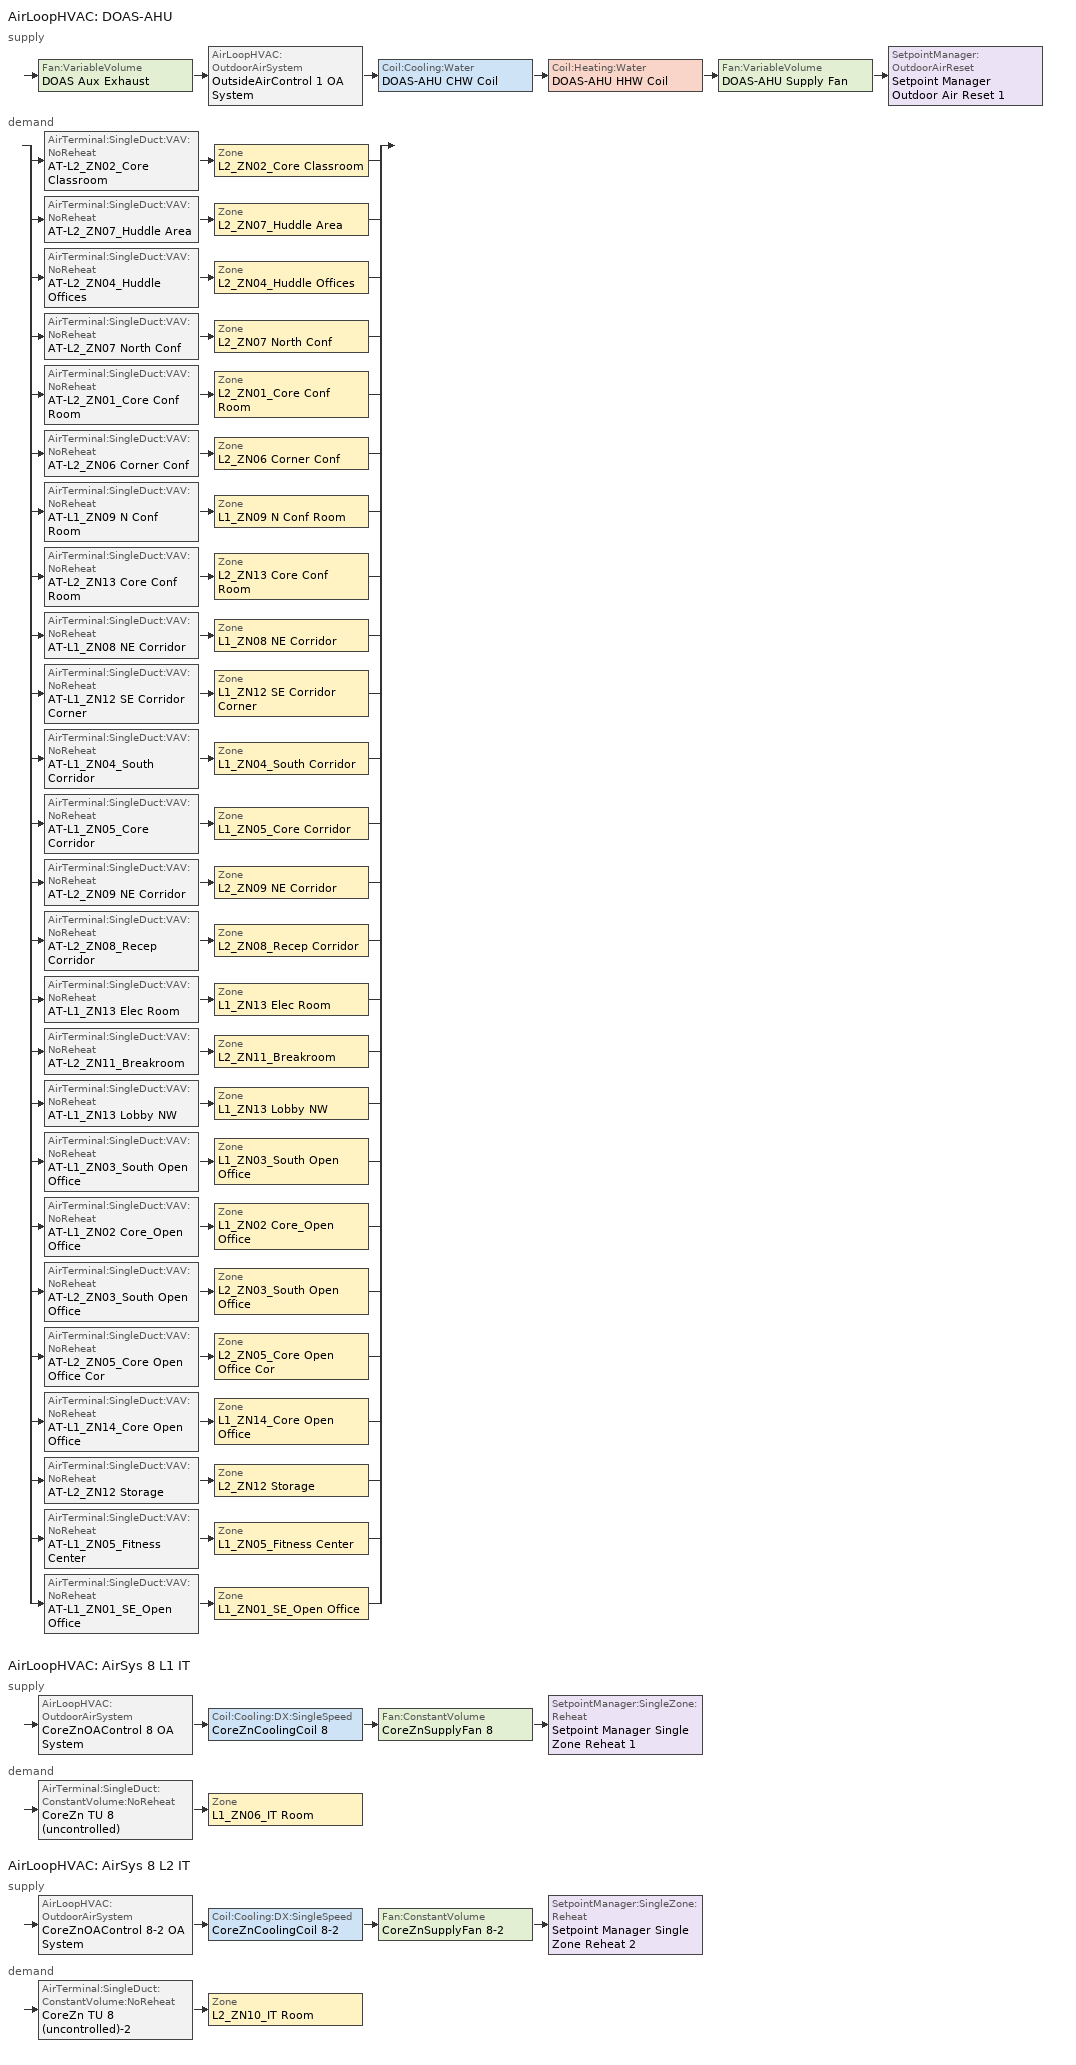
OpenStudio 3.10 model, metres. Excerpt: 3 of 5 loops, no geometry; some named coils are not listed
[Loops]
AirLoopHVAC 'DOAS-AHU'
 supply: Fan:VariableVolume 'DOAS Aux Exhaust' > AirLoopHVAC:OutdoorAirSystem 'OutsideAirControl 1 OA System' > Coil:Cooling:Water 'DOAS-AHU CHW Coil' > Coil:Heating:Water 'DOAS-AHU HHW Coil' > Fan:VariableVolume 'DOAS-AHU Supply Fan' > SetpointManager:OutdoorAirReset 'Setpoint Manager Outdoor Air Reset 1'
 demand: split
  | AirTerminal:SingleDuct:VAV:NoReheat 'AT-L2_ZN02_Core Classroom' > Zone 'L2_ZN02_Core Classroom'
  | AirTerminal:SingleDuct:VAV:NoReheat 'AT-L2_ZN07_Huddle Area' > Zone 'L2_ZN07_Huddle Area'
  | AirTerminal:SingleDuct:VAV:NoReheat 'AT-L2_ZN04_Huddle Offices' > Zone 'L2_ZN04_Huddle Offices'
  | AirTerminal:SingleDuct:VAV:NoReheat 'AT-L2_ZN07 North Conf' > Zone 'L2_ZN07 North Conf'
  | AirTerminal:SingleDuct:VAV:NoReheat 'AT-L2_ZN01_Core Conf Room' > Zone 'L2_ZN01_Core Conf Room'
  | AirTerminal:SingleDuct:VAV:NoReheat 'AT-L2_ZN06 Corner Conf' > Zone 'L2_ZN06 Corner Conf'
  | AirTerminal:SingleDuct:VAV:NoReheat 'AT-L1_ZN09 N Conf Room' > Zone 'L1_ZN09 N Conf Room'
  | AirTerminal:SingleDuct:VAV:NoReheat 'AT-L2_ZN13 Core Conf Room' > Zone 'L2_ZN13 Core Conf Room'
  | AirTerminal:SingleDuct:VAV:NoReheat 'AT-L1_ZN08 NE Corridor' > Zone 'L1_ZN08 NE Corridor'
  | AirTerminal:SingleDuct:VAV:NoReheat 'AT-L1_ZN12 SE Corridor Corner' > Zone 'L1_ZN12 SE Corridor Corner'
  | AirTerminal:SingleDuct:VAV:NoReheat 'AT-L1_ZN04_South Corridor' > Zone 'L1_ZN04_South Corridor'
  | AirTerminal:SingleDuct:VAV:NoReheat 'AT-L1_ZN05_Core Corridor' > Zone 'L1_ZN05_Core Corridor'
  | AirTerminal:SingleDuct:VAV:NoReheat 'AT-L2_ZN09 NE Corridor' > Zone 'L2_ZN09 NE Corridor'
  | AirTerminal:SingleDuct:VAV:NoReheat 'AT-L2_ZN08_Recep Corridor' > Zone 'L2_ZN08_Recep Corridor'
  | AirTerminal:SingleDuct:VAV:NoReheat 'AT-L1_ZN13 Elec Room' > Zone 'L1_ZN13 Elec Room'
  | AirTerminal:SingleDuct:VAV:NoReheat 'AT-L2_ZN11_Breakroom' > Zone 'L2_ZN11_Breakroom'
  | AirTerminal:SingleDuct:VAV:NoReheat 'AT-L1_ZN13 Lobby NW' > Zone 'L1_ZN13 Lobby NW'
  | AirTerminal:SingleDuct:VAV:NoReheat 'AT-L1_ZN03_South Open Office' > Zone 'L1_ZN03_South Open Office'
  | AirTerminal:SingleDuct:VAV:NoReheat 'AT-L1_ZN02 Core_Open Office' > Zone 'L1_ZN02 Core_Open Office'
  | AirTerminal:SingleDuct:VAV:NoReheat 'AT-L2_ZN03_South Open Office' > Zone 'L2_ZN03_South Open Office'
  | AirTerminal:SingleDuct:VAV:NoReheat 'AT-L2_ZN05_Core Open Office Cor' > Zone 'L2_ZN05_Core Open Office Cor'
  | AirTerminal:SingleDuct:VAV:NoReheat 'AT-L1_ZN14_Core Open Office' > Zone 'L1_ZN14_Core Open Office'
  | AirTerminal:SingleDuct:VAV:NoReheat 'AT-L2_ZN12 Storage' > Zone 'L2_ZN12 Storage'
  | AirTerminal:SingleDuct:VAV:NoReheat 'AT-L1_ZN05_Fitness Center' > Zone 'L1_ZN05_Fitness Center'
  | AirTerminal:SingleDuct:VAV:NoReheat 'AT-L1_ZN01_SE_Open Office' > Zone 'L1_ZN01_SE_Open Office'
AirLoopHVAC 'AirSys 8 L1 IT'
 supply: AirLoopHVAC:OutdoorAirSystem 'CoreZnOAControl 8 OA System' > Coil:Cooling:DX:SingleSpeed 'CoreZnCoolingCoil 8' > Fan:ConstantVolume 'CoreZnSupplyFan 8' > SetpointManager:SingleZone:Reheat 'Setpoint Manager Single Zone Reheat 1'
 demand: AirTerminal:SingleDuct:ConstantVolume:NoReheat 'CoreZn TU 8 (uncontrolled)' > Zone 'L1_ZN06_IT Room'
AirLoopHVAC 'AirSys 8 L2 IT'
 supply: AirLoopHVAC:OutdoorAirSystem 'CoreZnOAControl 8-2 OA System' > Coil:Cooling:DX:SingleSpeed 'CoreZnCoolingCoil 8-2' > Fan:ConstantVolume 'CoreZnSupplyFan 8-2' > SetpointManager:SingleZone:Reheat 'Setpoint Manager Single Zone Reheat 2'
 demand: AirTerminal:SingleDuct:ConstantVolume:NoReheat 'CoreZn TU 8 (uncontrolled)-2' > Zone 'L2_ZN10_IT Room'
[Sizing:Zone] Zone Cooling Design Supply Air Temperature Input Method=TemperatureDifference; Zone Cooling Design Supply Air Temperature {C}=14; Zone Cooling Design Supply Air Temperature Difference {deltaC}=11.1111; Zone Heating Design Supply Air Temperature Input Method=TemperatureDifference; Zone Heating Design Supply Air Temperature {C}=40; Zone Heating Design Supply Air Temperature Difference {deltaC}=13.8889; Zone Cooling Design Supply Air Humidity Ratio {kg-H2O/kg-air}=0.0085; Zone Heating Design Supply Air Humidity Ratio {kg-H2O/kg-air}=0.008; Zone Heating Sizing Factor=1; Zone Cooling Sizing Factor=1; Cooling Design Air Flow Method=DesignDay; Cooling Minimum Air Flow per Zone Floor Area {m3/s-m2}=0; Cooling Minimum Air Flow {m3/s}=0; Cooling Minimum Air Flow Fraction=0; Heating Design Air Flow Method=DesignDay; Heating Maximum Air Flow per Zone Floor Area {m3/s-m2}=0; Heating Maximum Air Flow {m3/s}=0; Heating Maximum Air Flow Fraction=0; Dedicated Outdoor Air System Control Strategy=NeutralSupplyAir; Zone Load Sizing Method=Sensible Load Only No Latent Load; Zone Latent Cooling Design Supply Air Humidity Ratio Input Method=HumidityRatioDifference; Zone Cooling Design Supply Air Humidity Ratio Difference {kgWater/kgDryAir}=0.005; Zone Latent Heating Design Supply Air Humidity Ratio Input Method=HumidityRatioDifference; Zone Humidification Design Supply Air Humidity Ratio Difference {kgWater/kgDryAir}=0.005; Sizing Option=Coincident
Name | Account for Dedicated Outdoor Air System | Dedicated Outdoor Air Low Setpoint Temperature for Design {C} | Dedicated Outdoor Air High Setpoint Temperature for Design {C}
L2_ZN02_Core Classroom; L2_ZN07_Huddle Area; L2_ZN04_Huddle Offices; L2_ZN07 North Conf; L2_ZN01_Core Conf Room; L2_ZN06 Corner Conf; L1_ZN09 N Conf Room; L2_ZN13 Core Conf Room; L1_ZN08 NE Corridor; L1_ZN12 SE Corridor Corner; L1_ZN04_South Corridor; L1_ZN05_Core Corridor; L2_ZN09 NE Corridor; L2_ZN08_Recep Corridor; L1_ZN13 Elec Room; L2_ZN11_Breakroom; L1_ZN13 Lobby NW; L1_ZN03_South Open Office; L1_ZN02 Core_Open Office; L2_ZN03_South Open Office; L2_ZN05_Core Open Office Cor; L1_ZN14_Core Open Office; L2_ZN12 Storage; L1_ZN05_Fitness Center; L1_ZN01_SE_Open Office | Yes | 12.7778 | 15.5556
L1_ZN06_IT Room; L2_ZN10_IT Room | No | autosize | autosize
[Zone equipment]
L2_ZN02_Core Classroom: AT-L2_ZN02_Core Classroom, FC-L2_ZN02_Core Classroom
L2_ZN07_Huddle Area: AT-L2_ZN07_Huddle Area, FC-L2_ZN07_Huddle Area
L2_ZN04_Huddle Offices: AT-L2_ZN04_Huddle Offices, FC-L2_ZN04_Huddle Offices
L2_ZN07 North Conf: AT-L2_ZN07 North Conf, FC-L2_ZN07 North Conf
L2_ZN01_Core Conf Room: AT-L2_ZN01_Core Conf Room, FC-L2_ZN01_Core Conf Room
L2_ZN06 Corner Conf: AT-L2_ZN06 Corner Conf, FC-L2_ZN06 Corner Conf
L1_ZN09 N Conf Room: AT-L1_ZN09 N Conf Room, FC-L1_ZN09 N Conf Room
L2_ZN13 Core Conf Room: AT-L2_ZN13 Core Conf Room, FC-L2_ZN13 Core Conf Room
L1_ZN08 NE Corridor: AT-L1_ZN08 NE Corridor, FC-L1_ZN08 NE Corridor
L1_ZN12 SE Corridor Corner: AT-L1_ZN12 SE Corridor Corner, FC-L1_ZN12 SE Corridor Corner
L1_ZN04_South Corridor: AT-L1_ZN04_South Corridor, FC-L1_ZN04_South Corridor
L1_ZN05_Core Corridor: AT-L1_ZN05_Core Corridor, FC-L1_ZN05_Core Corridor
L2_ZN09 NE Corridor: AT-L2_ZN09 NE Corridor, FC-L2_ZN09 NE Corridor
L2_ZN08_Recep Corridor: AT-L2_ZN08_Recep Corridor, FC-L2_ZN08_Recep Corridor
L1_ZN13 Elec Room: AT-L1_ZN13 Elec Room, FC-L1_ZN13 Elec Room
L1_ZN06_IT Room: CoreZn TU 8 (uncontrolled)
L2_ZN10_IT Room: CoreZn TU 8 (uncontrolled)-2
L2_ZN11_Breakroom: AT-L2_ZN11_Breakroom, FC-L2_ZN11_Breakroom
L1_ZN13 Lobby NW: AT-L1_ZN13 Lobby NW, FC-L1_ZN13 Lobby NW
L1_ZN03_South Open Office: L1_ZN03_South Open Office PropExhFan, AT-L1_ZN03_South Open Office, FC-L1_ZN03_South Open Office
L1_ZN02 Core_Open Office: L1_ZN02 Core_Open Office PropExhFan, AT-L1_ZN02 Core_Open Office, FC-L1_ZN02 Core_Open Office
L2_ZN03_South Open Office: L2_ZN03_South Open Office PropExhFan, AT-L2_ZN03_South Open Office, FC-L2_ZN03_South Open Office
L2_ZN05_Core Open Office Cor: L2_ZN05_Core Open Office Cor PropExhFan, AT-L2_ZN05_Core Open Office Cor, FC-L2_ZN05_Core Open Office Cor
L1_ZN14_Core Open Office: L1_ZN14_Core Open Office PropExhFan, AT-L1_ZN14_Core Open Office, FC-L1_ZN14_Core Open Office
L2_ZN12 Storage: AT-L2_ZN12 Storage, FC-L2_ZN12 Storage
L1_ZN05_Fitness Center: AT-L1_ZN05_Fitness Center, FC-L1_ZN05_Fitness Center
L1_ZN01_SE_Open Office: L1_ZN01_SE_Open Office PropExhFan, AT-L1_ZN01_SE_Open Office, FC-L1_ZN01_SE_Open Office
[AirLoopHVAC]
Name | Availability Schedule | Design Supply Air Flow Rate {m3/s} | Design Return Air Flow Fraction of Supply Air Flow
DOAS-AHU | AllOnHVACAvail | 8.76345 | 0
AirSys 8 L1 IT; AirSys 8 L2 IT | DataHVACAvail | 0.0743558 | 1
[Sizing:System] Preheat Design Temperature {C}=5.68434e-14; Preheat Design Humidity Ratio {kg-H2O/kg-Air}=0; Precool Design Temperature {C}=5.68434e-14; Precool Design Humidity Ratio {kg-H2O/kg-Air}=0; 100% Outdoor Air in Cooling=No; 100% Outdoor Air in Heating=No; Central Cooling Design Supply Air Humidity Ratio {kg-H2O/kg-Air}=0.0085; Central Heating Design Supply Air Humidity Ratio {kg-H2O/kg-Air}=0.008; Zone Maximum Outdoor Air Fraction=1; Cooling Supply Air Flow Rate Per Floor Area {m3/s-m2}=0.00996765; Cooling Fraction of Autosized Cooling Supply Air Flow Rate=1; Cooling Supply Air Flow Rate Per Unit Cooling Capacity {m3/s-W}=3.94755e-05; Heating Supply Air Flow Rate Per Floor Area {m3/s-m2}=0.00996765; Heating Fraction of Autosized Heating Supply Air Flow Rate=1; Heating Fraction of Autosized Cooling Supply Air Flow Rate=1; Heating Supply Air Flow Rate Per Unit Heating Capacity {m3/s-W}=3.15882e-05; Cooling Design Capacity Method=CoolingDesignCapacity; Cooling Design Capacity {W}=autosize; Cooling Design Capacity Per Floor Area {W/m2}=234.7; Fraction of Autosized Cooling Design Capacity=1; Heating Design Capacity Method=HeatingDesignCapacity; Heating Design Capacity {W}=autosize; Heating Design Capacity Per Floor Area {W/m2}=157; Fraction of Autosized Heating Design Capacity=1; Central Cooling Capacity Control Method=OnOff; Occupant Diversity=autosize
Name | Central Heating Maximum System Air Flow Ratio | Central Cooling Design Supply Air Temperature {C} | Central Heating Design Supply Air Temperature {C} | Sizing Option
DOAS-AHU | 0.548058 | 12.7778 | 15.5556 | Coincident
AirSys 8 L1 IT; AirSys 8 L2 IT | 1 | 18.3333 | 40 | NonCoincident
[Fan:VariableVolume] Availability Schedule=Always On Discrete; Maximum Flow Rate {m3/s}=8.76345; Fan Power Minimum Flow Rate Input Method=FixedFlowRate; Fan Power Minimum Flow Fraction=0; Motor In Airstream Fraction=1; Fan Power Coefficient 1=0.04076; Fan Power Coefficient 2=0.088045; Fan Power Coefficient 3=-0.072926; Fan Power Coefficient 4=0.94374; Fan Power Coefficient 5=0
Name | Fan Total Efficiency | Pressure Rise {Pa} | Fan Power Minimum Air Flow Rate {m3/s} | Motor Efficiency
DOAS-AHU Supply Fan | 0.6006 | 636.606 | 4.80287 | 0.924
DOAS Aux Exhaust | 0.56225 | 357.575 | 2.49849 | 0.865
[Controller:OutdoorAir] Economizer Control Type=NoEconomizer; Economizer Control Action Type=ModulateFlow; Economizer Maximum Limit Enthalpy {J/kg}=64000; Lockout Type=NoLockout; High Humidity Control=No; High Humidity Outdoor Air Flow Ratio=1; Control High Indoor Humidity Based on Outdoor Humidity Ratio=Yes; Economizer Operation Staging=InterlockedWithMechanicalCooling
Name | Minimum Outdoor Air Flow Rate {m3/s} | Maximum Outdoor Air Flow Rate {m3/s} | Minimum Limit Type | Minimum Outdoor Air Schedule | Controller Mechanical Ventilation | Heat Recovery Bypass Control Type
OutsideAirControl 1 | 8.76345 | 8.76345 | ProportionalMinimum | Always On Discrete | OutsideAirControl 1 Mech Vent Controller | BypassWhenOAFlowGreaterThanMinimum
CoreZnOAControl 8 | 0 | Autosize | FixedMinimum | CoreZnOAControl 8 Schedule | CoreZnOAControl 8 Mech Vent Controller | BypassWhenWithinEconomizerLimits
CoreZnOAControl 8-2 | 0 | Autosize | FixedMinimum | CoreZnOAControl 8-2 Schedule | CoreZnOAControl 8-2 Mech Vent Controller | BypassWhenWithinEconomizerLimits
[Controller:MechanicalVentilation] Availability Schedule=Always On Discrete
Name | Demand Controlled Ventilation
OutsideAirControl 1 Mech Vent Controller | Yes
CoreZnOAControl 8 Mech Vent Controller; CoreZnOAControl 8-2 Mech Vent Controller
[AirLoopHVAC:OutdoorAirSystem]
Name | Controller
OutsideAirControl 1 OA System | OutsideAirControl 1
CoreZnOAControl 8 OA System | CoreZnOAControl 8
CoreZnOAControl 8-2 OA System | CoreZnOAControl 8-2
[SetpointManager:OutdoorAirReset]
Setpoint Manager Outdoor Air Reset 1: Control Variable=Temperature; Setpoint at Outdoor Low Temperature {C}=15.5556; Outdoor Low Temperature {C}=7.22222; Setpoint at Outdoor High Temperature {C}=12.7778; Outdoor High Temperature {C}=23.8889; Setpoint Node or NodeList=DOAS-AHU Supply Fan Outlet Node
[Fan:ConstantVolume] Availability Schedule=Always On Discrete; Fan Total Efficiency=0.55575; Pressure Rise {Pa}=683.321; Maximum Flow Rate {m3/s}=0.0743558; Motor Efficiency=0.855; Motor In Airstream Fraction=1
CoreZnSupplyFan 8; CoreZnSupplyFan 8-2
[Coil:Cooling:DX:SingleSpeed] Availability Schedule=Always On Discrete; Rated Total Cooling Capacity {W}=20604.1; Rated Sensible Heat Ratio=1; Rated COP {W/W}=2.78384; Rated Air Flow Rate {m3/s}=0.0743558; Rated Evaporator Fan Power Per Volume Flow Rate 2017 {W/(m3/s)}=773.3; Rated Evaporator Fan Power Per Volume Flow Rate 2023 {W/(m3/s)}=934.4; Total Cooling Capacity Function of Temperature Curve=CoilClgDXQRatio_fTwbToadbSI; Total Cooling Capacity Function of Flow Fraction Curve=CoilClgDXSnglQRatio_fCFMRatio; Energy Input Ratio Function of Temperature Curve=CoilClgDXEIRRatio_fTwbToadbSI; Energy Input Ratio Function of Flow Fraction Curve=CoilClgDXSnglEIRRatio_fCFMRatio; Part Load Fraction Correlation Curve=CoilClgDXEIRRatio_fQFrac; Minimum Outdoor Dry-Bulb Temperature for Compressor Operation {C}=-25; Nominal Time for Condensate Removal to Begin {s}=0; Ratio of Initial Moisture Evaporation Rate and Steady State Latent Capacity=0; Maximum Cycling Rate {cycles/hr}=0; Latent Capacity Time Constant {s}=0; Condenser Type=AirCooled; Evaporative Condenser Effectiveness=0.9; Evaporative Condenser Air Flow Rate {m3/s}=autosize; Evaporative Condenser Pump Rated Power Consumption {W}=autosize; Crankcase Heater Capacity {W}=58.3566; Maximum Outdoor Dry-Bulb Temperature for Crankcase Heater Operation {C}=10; Basin Heater Capacity {W/K}=0; Basin Heater Setpoint Temperature {C}=2
CoreZnCoolingCoil 8; CoreZnCoolingCoil 8-2
[SetpointManager:SingleZone:Reheat] Minimum Supply Air Temperature {C}=-99; Maximum Supply Air Temperature {C}=99
Name | Control Zone | Setpoint Node or NodeList
Setpoint Manager Single Zone Reheat 1 | L1_ZN06_IT Room | CoreZnSupplyFan 8 Outlet Node
Setpoint Manager Single Zone Reheat 2 | L2_ZN10_IT Room | CoreZnSupplyFan 8-2 Outlet Node
[AirTerminal:SingleDuct:VAV:NoReheat] Availability Schedule=Always On Discrete; Constant Minimum Air Flow Fraction=0.3
Name | Maximum Air Flow Rate {m3/s} | Zone Minimum Air Flow Input Method | Fixed Minimum Air Flow Rate {m3/s} | Control For Outdoor Air | Minimum Air Flow Fraction Schedule
AT-L2_ZN02_Core Classroom | 0.309596 | FixedFlowRate | 0.0888677 | Yes
AT-L2_ZN07_Huddle Area | 0.283168 | FixedFlowRate | 0.0838415 | Yes
AT-L2_ZN04_Huddle Offices | 0.117987 | FixedFlowRate | 0.117987 | No
AT-L2_ZN07 North Conf | 0.188779 | FixedFlowRate | 0.0559616 | Yes
AT-L2_ZN01_Core Conf Room | 0.202791 | FixedFlowRate | 0.0740391 | Yes
AT-L2_ZN06 Corner Conf | 0.117987 | FixedFlowRate | 0.0255663 | Yes
AT-L1_ZN09 N Conf Room | 0.943895 | FixedFlowRate | 0.107391 | Yes
AT-L2_ZN13 Core Conf Room | 0.0848038 | FixedFlowRate | 0.0740391 | Yes
AT-L1_ZN08 NE Corridor | 0.16132 | FixedFlowRate | 0.16132 | No
AT-L1_ZN12 SE Corridor Corner | 0.0347549 | FixedFlowRate | 0.0347549 | No
AT-L1_ZN04_South Corridor | 0.0500793 | FixedFlowRate | 0.0500793 | No
AT-L1_ZN05_Core Corridor | 0.135542 | FixedFlowRate | 0.135542 | No
AT-L2_ZN09 NE Corridor | 0.0637327 | FixedFlowRate | 0.0637327 | No
AT-L2_ZN08_Recep Corridor | 0.191085 | FixedFlowRate | 0.191085 | No
AT-L1_ZN13 Elec Room | 0.00463144 | FixedFlowRate | 0.00463144 | No
AT-L2_ZN11_Breakroom | 0.111487 | FixedFlowRate | 0.0337838 | Yes
AT-L1_ZN13 Lobby NW | 0.0861365 | FixedFlowRate | 0.026102 | Yes
AT-L1_ZN03_South Open Office | 0.482099 | Scheduled |  | No | LabTrmlUnitMinAirFracSch
AT-L1_ZN02 Core_Open Office | 1.24458 | Scheduled |  | No | LabTrmlUnitMinAirFracSch 49
AT-L2_ZN03_South Open Office | 0.857543 | Scheduled |  | No | LabTrmlUnitMinAirFracSch 50
AT-L2_ZN05_Core Open Office Cor | 1.25669 | Scheduled |  | No | LabTrmlUnitMinAirFracSch 51
AT-L1_ZN14_Core Open Office | 0.78911 | Scheduled |  | No | LabTrmlUnitMinAirFracSch 52
AT-L2_ZN12 Storage | 0.0424924 | FixedFlowRate | 0.0424924 | No
AT-L1_ZN05_Fitness Center | 0.170247 | FixedFlowRate | 0.170247 | No
AT-L1_ZN01_SE_Open Office | 0.365585 | Scheduled |  | No | LabTrmlUnitMinAirFracSch 53
[AirTerminal:SingleDuct:ConstantVolume:NoReheat] Availability Schedule=Always On Discrete; Maximum Air Flow Rate {m3/s}=0.0743558
CoreZn TU 8 (uncontrolled); CoreZn TU 8 (uncontrolled)-2
[Fan:ZoneExhaust] Availability Schedule=LabHVACAvail; Fan Total Efficiency=0.56854; Pressure Rise {Pa}=783.412; Flow Fraction Schedule=LabExhaustVAVManualSashCtrl; System Availability Manager Coupling Mode=Coupled; Balanced Exhaust Fraction Schedule=Off
Name | Maximum Flow Rate {m3/s}
L1_ZN03_South Open Office PropExhFan | 0.482099
L1_ZN02 Core_Open Office PropExhFan | 1.24458
L2_ZN03_South Open Office PropExhFan | 0.857543
L2_ZN05_Core Open Office Cor PropExhFan | 1.25669
L1_ZN14_Core Open Office PropExhFan | 0.78911
L1_ZN01_SE_Open Office PropExhFan | 0.365585
[Curve:Biquadratic] Minimum Value of x=13.89; Maximum Value of x=25; Minimum Value of y=23.89; Maximum Value of y=46.11; Minimum Curve Output=0.77
Name | Coefficient1 Constant | Coefficient2 x | Coefficient3 x**2 | Coefficient4 y | Coefficient5 y**2 | Coefficient6 x*y | Maximum Curve Output
CoilClgDXQRatio_fTwbToadbSI | 0.86779 | 0.014245 | 0.000554 | -0.007569 | 3.2e-05 | -0.000191 | 1.29
CoilClgDXEIRRatio_fTwbToadbSI | 0.116709 | 0.028458 | -0.000411 | 0.021422 | 0.000162 | -0.00068 | 1.33
[Curve:Cubic]
CoilClgDXEIRRatio_fQFrac: Coefficient1 Constant=0; Coefficient2 x=5.1091; Coefficient3 x**2=-8.5515; Coefficient4 x**3=4.4744; Minimum Value of x=0.7; Maximum Value of x=1; Minimum Curve Output=0.92; Maximum Curve Output=1
[Curve:Quadratic] Minimum Value of x=0; Maximum Value of x=100
Name | Coefficient1 Constant | Coefficient2 x | Coefficient3 x**2 | Minimum Curve Output
CoilClgDXSnglQRatio_fCFMRatio | 0.8 | 0.2 | 0 | 0.8
CoilClgDXSnglEIRRatio_fCFMRatio | 1.156 | -0.1816 | 0.0256
[Schedule:Day]
OffDay: 1, 0, 0, 2, 0, 0, 3, 0, 0, 4, 0, 0, 5, 0, 0, 6, 0, 0, 7, 0, 0, 8, 0, 0, 9, 0, 0, 10, 0, 0, 11, 0, 0, 12, 0, 0, 13, 0, 0, 14, 0, 0, 15, 0, 0, 16, 0, 0, 17, 0, 0, 18, 0, 0, 19, 0, 0, 20, 0, 0, 21, 0, 0, 22, 0, 0, 23, 0, 0, 24, 0, 0
AllOnHVACAvailDay; DataHVACAvailSun; DataHVACAvailWD; DataHVACAvailSat; LabHVACAvailSun; LabHVACAvailWD; LabHVACAvailSat; CoreZnOAControl 8 Schedule Week 1 Sunday; CoreZnOAControl 8 Schedule Week 1 Monday; CoreZnOAControl 8 Schedule Week 1 Tuesday; CoreZnOAControl 8 Schedule Week 1 Wednesday; CoreZnOAControl 8 Schedule Week 1 Thursday; CoreZnOAControl 8 Schedule Week 1 Friday; CoreZnOAControl 8 Schedule Week 1 Saturday; CoreZnOAControl 8 Schedule Week 1 Holiday; CoreZnOAControl 8 Schedule Week 1 Summer; CoreZnOAControl 8 Schedule Week 1 Winter; CoreZnOAControl 8 Schedule Week 1 Custom 1; CoreZnOAControl 8 Schedule Week 1 Custom 2; CoreZnOAControl 8-2 Schedule Week 1 Sunday; CoreZnOAControl 8-2 Schedule Week 1 Monday; CoreZnOAControl 8-2 Schedule Week 1 Tuesday; CoreZnOAControl 8-2 Schedule Week 1 Wednesday; CoreZnOAControl 8-2 Schedule Week 1 Thursday; CoreZnOAControl 8-2 Schedule Week 1 Friday; CoreZnOAControl 8-2 Schedule Week 1 Saturday; CoreZnOAControl 8-2 Schedule Week 1 Holiday; CoreZnOAControl 8-2 Schedule Week 1 Summer; CoreZnOAControl 8-2 Schedule Week 1 Winter; CoreZnOAControl 8-2 Schedule Week 1 Custom 1; CoreZnOAControl 8-2 Schedule Week 1 Custom 2: 1, 0, 1, 2, 0, 1, 3, 0, 1, 4, 0, 1, 5, 0, 1, 6, 0, 1, 7, 0, 1, 8, 0, 1, 9, 0, 1, 10, 0, 1, 11, 0, 1, 12, 0, 1, 13, 0, 1, 14, 0, 1, 15, 0, 1, 16, 0, 1, 17, 0, 1, 18, 0, 1, 19, 0, 1, 20, 0, 1, 21, 0, 1, 22, 0, 1, 23, 0, 1, 24, 0, 1
LabExhaustVAVManualSashCtrlSun; LabExhaustVAVManualSashCtrlSat: 1, 0, 0.5, 2, 0, 0.5, 3, 0, 0.5, 4, 0, 0.5, 5, 0, 0.5, 6, 0, 0.5, 7, 0, 0.5, 8, 0, 0.5, 9, 0, 0.5, 10, 0, 0.52, 11, 0, 0.52, 12, 0, 0.52, 13, 0, 0.52, 14, 0, 0.5, 15, 0, 0.5, 16, 0, 0.5, 17, 0, 0.5, 18, 0, 0.5, 19, 0, 0.5, 20, 0, 0.5, 21, 0, 0.5, 22, 0, 0.5, 23, 0, 0.5, 24, 0, 0.5
LabExhaustVAVManualSashCtrlWD: 1, 0, 0.5, 2, 0, 0.5, 3, 0, 0.5, 4, 0, 0.5, 5, 0, 0.5, 6, 0, 0.5, 7, 0, 0.5, 8, 0, 0.5, 9, 0, 0.51, 10, 0, 0.56, 11, 0, 0.56, 12, 0, 0.53, 13, 0, 0.53, 14, 0, 0.56, 15, 0, 0.56, 16, 0, 0.56, 17, 0, 0.56, 18, 0, 0.56, 19, 0, 0.52, 20, 0, 0.5, 21, 0, 0.5, 22, 0, 0.5, 23, 0, 0.5, 24, 0, 0.5
LabExhaustVAVManualSashCtrlDD: 1, 0, 0.5, 2, 0, 0.5, 3, 0, 0.5, 4, 0, 0.5, 5, 0, 0.5, 6, 0, 0.5, 7, 0, 0.5, 8, 0, 1, 9, 0, 1, 10, 0, 1, 11, 0, 1, 12, 0, 1, 13, 0, 1, 14, 0, 1, 15, 0, 1, 16, 0, 1, 17, 0, 1, 18, 0, 1, 19, 0, 1, 20, 0, 1, 21, 0, 1, 22, 0, 1, 23, 0, 0.5, 24, 0, 0.5
LabTrmlUnitMinAirFracSch-da1; LabTrmlUnitMinAirFracSch 53-da1: 1, 0, 0.670938, 2, 0, 0.670938, 3, 0, 0.670938, 4, 0, 0.670938, 5, 0, 0.670938, 6, 0, 0.670938, 7, 0, 0.670938, 8, 0, 0.670938, 9, 0, 0.670938, 10, 0, 0.670938, 11, 0, 0.670938, 12, 0, 0.670938, 13, 0, 0.670938, 14, 0, 0.670938, 15, 0, 0.670938, 16, 0, 0.670938, 17, 0, 0.670938, 18, 0, 0.670938, 19, 0, 0.670938, 20, 0, 0.670938, 21, 0, 0.670938, 22, 0, 0.670938, 23, 0, 0.670938, 24, 0, 0.670938
LabTrmlUnitMinAirFracSch-da2; LabTrmlUnitMinAirFracSch 53-da2: 1, 0, 0.670938, 2, 0, 0.670938, 3, 0, 0.670938, 4, 0, 0.670938, 5, 0, 0.670938, 6, 0, 0.670938, 7, 0, 0.670938, 8, 0, 1, 9, 0, 1, 10, 0, 1, 11, 0, 1, 12, 0, 1, 13, 0, 1, 14, 0, 1, 15, 0, 1, 16, 0, 1, 17, 0, 1, 18, 0, 1, 19, 0, 1, 20, 0, 1, 21, 0, 1, 22, 0, 1, 23, 0, 0.670938, 24, 0, 0.670938
LabTrmlUnitMinAirFracSch 49-da1: 1, 0, 0.670941, 2, 0, 0.670941, 3, 0, 0.670941, 4, 0, 0.670941, 5, 0, 0.670941, 6, 0, 0.670941, 7, 0, 0.670941, 8, 0, 0.670941, 9, 0, 0.670941, 10, 0, 0.670941, 11, 0, 0.670941, 12, 0, 0.670941, 13, 0, 0.670941, 14, 0, 0.670941, 15, 0, 0.670941, 16, 0, 0.670941, 17, 0, 0.670941, 18, 0, 0.670941, 19, 0, 0.670941, 20, 0, 0.670941, 21, 0, 0.670941, 22, 0, 0.670941, 23, 0, 0.670941, 24, 0, 0.670941
LabTrmlUnitMinAirFracSch 49-da2: 1, 0, 0.670941, 2, 0, 0.670941, 3, 0, 0.670941, 4, 0, 0.670941, 5, 0, 0.670941, 6, 0, 0.670941, 7, 0, 0.670941, 8, 0, 1, 9, 0, 1, 10, 0, 1, 11, 0, 1, 12, 0, 1, 13, 0, 1, 14, 0, 1, 15, 0, 1, 16, 0, 1, 17, 0, 1, 18, 0, 1, 19, 0, 1, 20, 0, 1, 21, 0, 1, 22, 0, 1, 23, 0, 0.670941, 24, 0, 0.670941
LabTrmlUnitMinAirFracSch 50-da1: 1, 0, 0.628205, 2, 0, 0.628205, 3, 0, 0.628205, 4, 0, 0.628205, 5, 0, 0.628205, 6, 0, 0.628205, 7, 0, 0.628205, 8, 0, 0.628205, 9, 0, 0.628205, 10, 0, 0.628205, 11, 0, 0.628205, 12, 0, 0.628205, 13, 0, 0.628205, 14, 0, 0.628205, 15, 0, 0.628205, 16, 0, 0.628205, 17, 0, 0.628205, 18, 0, 0.628205, 19, 0, 0.628205, 20, 0, 0.628205, 21, 0, 0.628205, 22, 0, 0.628205, 23, 0, 0.628205, 24, 0, 0.628205
LabTrmlUnitMinAirFracSch 50-da2: 1, 0, 0.628205, 2, 0, 0.628205, 3, 0, 0.628205, 4, 0, 0.628205, 5, 0, 0.628205, 6, 0, 0.628205, 7, 0, 0.628205, 8, 0, 1, 9, 0, 1, 10, 0, 1, 11, 0, 1, 12, 0, 1, 13, 0, 1, 14, 0, 1, 15, 0, 1, 16, 0, 1, 17, 0, 1, 18, 0, 1, 19, 0, 1, 20, 0, 1, 21, 0, 1, 22, 0, 1, 23, 0, 0.628205, 24, 0, 0.628205
LabTrmlUnitMinAirFracSch 51-da1: 1, 0, 0.628207, 2, 0, 0.628207, 3, 0, 0.628207, 4, 0, 0.628207, 5, 0, 0.628207, 6, 0, 0.628207, 7, 0, 0.628207, 8, 0, 0.628207, 9, 0, 0.628207, 10, 0, 0.628207, 11, 0, 0.628207, 12, 0, 0.628207, 13, 0, 0.628207, 14, 0, 0.628207, 15, 0, 0.628207, 16, 0, 0.628207, 17, 0, 0.628207, 18, 0, 0.628207, 19, 0, 0.628207, 20, 0, 0.628207, 21, 0, 0.628207, 22, 0, 0.628207, 23, 0, 0.628207, 24, 0, 0.628207
LabTrmlUnitMinAirFracSch 51-da2: 1, 0, 0.628207, 2, 0, 0.628207, 3, 0, 0.628207, 4, 0, 0.628207, 5, 0, 0.628207, 6, 0, 0.628207, 7, 0, 0.628207, 8, 0, 1, 9, 0, 1, 10, 0, 1, 11, 0, 1, 12, 0, 1, 13, 0, 1, 14, 0, 1, 15, 0, 1, 16, 0, 1, 17, 0, 1, 18, 0, 1, 19, 0, 1, 20, 0, 1, 21, 0, 1, 22, 0, 1, 23, 0, 0.628207, 24, 0, 0.628207
LabTrmlUnitMinAirFracSch 52-da1: 1, 0, 0.670944, 2, 0, 0.670944, 3, 0, 0.670944, 4, 0, 0.670944, 5, 0, 0.670944, 6, 0, 0.670944, 7, 0, 0.670944, 8, 0, 0.670944, 9, 0, 0.670944, 10, 0, 0.670944, 11, 0, 0.670944, 12, 0, 0.670944, 13, 0, 0.670944, 14, 0, 0.670944, 15, 0, 0.670944, 16, 0, 0.670944, 17, 0, 0.670944, 18, 0, 0.670944, 19, 0, 0.670944, 20, 0, 0.670944, 21, 0, 0.670944, 22, 0, 0.670944, 23, 0, 0.670944, 24, 0, 0.670944
LabTrmlUnitMinAirFracSch 52-da2: 1, 0, 0.670944, 2, 0, 0.670944, 3, 0, 0.670944, 4, 0, 0.670944, 5, 0, 0.670944, 6, 0, 0.670944, 7, 0, 0.670944, 8, 0, 1, 9, 0, 1, 10, 0, 1, 11, 0, 1, 12, 0, 1, 13, 0, 1, 14, 0, 1, 15, 0, 1, 16, 0, 1, 17, 0, 1, 18, 0, 1, 19, 0, 1, 20, 0, 1, 21, 0, 1, 22, 0, 1, 23, 0, 0.670944, 24, 0, 0.670944
[Schedule:Week]
AllOnHVACAvailWk: AllOnHVACAvailDay, AllOnHVACAvailDay, AllOnHVACAvailDay, AllOnHVACAvailDay, AllOnHVACAvailDay, AllOnHVACAvailDay, AllOnHVACAvailDay, AllOnHVACAvailDay, AllOnHVACAvailDay, AllOnHVACAvailDay, AllOnHVACAvailDay, AllOnHVACAvailDay
DataHVACAvailWk: DataHVACAvailSun, DataHVACAvailWD, DataHVACAvailWD, DataHVACAvailWD, DataHVACAvailWD, DataHVACAvailWD, DataHVACAvailSat, DataHVACAvailSun, AllOnHVACAvailDay, AllOnHVACAvailDay, DataHVACAvailSun, DataHVACAvailSun
LabHVACAvailWk: LabHVACAvailSun, LabHVACAvailWD, LabHVACAvailWD, LabHVACAvailWD, LabHVACAvailWD, LabHVACAvailWD, LabHVACAvailSat, LabHVACAvailSun, AllOnHVACAvailDay, AllOnHVACAvailDay, LabHVACAvailSun, LabHVACAvailSun
LabExhaustVAVManualSashCtrlWk: LabExhaustVAVManualSashCtrlSun, LabExhaustVAVManualSashCtrlWD, LabExhaustVAVManualSashCtrlWD, LabExhaustVAVManualSashCtrlWD, LabExhaustVAVManualSashCtrlWD, LabExhaustVAVManualSashCtrlWD, LabExhaustVAVManualSashCtrlSat, LabExhaustVAVManualSashCtrlSun, LabExhaustVAVManualSashCtrlDD, LabExhaustVAVManualSashCtrlDD, LabExhaustVAVManualSashCtrlSun, LabExhaustVAVManualSashCtrlSun
OffWk: OffDay, OffDay, OffDay, OffDay, OffDay, OffDay, OffDay, OffDay, OffDay, OffDay, OffDay, OffDay
LabTrmlUnitMinAirFracSch-wk1: LabTrmlUnitMinAirFracSch-da1, LabTrmlUnitMinAirFracSch-da1, LabTrmlUnitMinAirFracSch-da1, LabTrmlUnitMinAirFracSch-da1, LabTrmlUnitMinAirFracSch-da1, LabTrmlUnitMinAirFracSch-da1, LabTrmlUnitMinAirFracSch-da1, LabTrmlUnitMinAirFracSch-da1, LabTrmlUnitMinAirFracSch-da2, LabTrmlUnitMinAirFracSch-da2, LabTrmlUnitMinAirFracSch-da1, LabTrmlUnitMinAirFracSch-da1
LabTrmlUnitMinAirFracSch 49-wk1: LabTrmlUnitMinAirFracSch 49-da1, LabTrmlUnitMinAirFracSch 49-da1, LabTrmlUnitMinAirFracSch 49-da1, LabTrmlUnitMinAirFracSch 49-da1, LabTrmlUnitMinAirFracSch 49-da1, LabTrmlUnitMinAirFracSch 49-da1, LabTrmlUnitMinAirFracSch 49-da1, LabTrmlUnitMinAirFracSch 49-da1, LabTrmlUnitMinAirFracSch 49-da2, LabTrmlUnitMinAirFracSch 49-da2, LabTrmlUnitMinAirFracSch 49-da1, LabTrmlUnitMinAirFracSch 49-da1
LabTrmlUnitMinAirFracSch 50-wk1: LabTrmlUnitMinAirFracSch 50-da1, LabTrmlUnitMinAirFracSch 50-da1, LabTrmlUnitMinAirFracSch 50-da1, LabTrmlUnitMinAirFracSch 50-da1, LabTrmlUnitMinAirFracSch 50-da1, LabTrmlUnitMinAirFracSch 50-da1, LabTrmlUnitMinAirFracSch 50-da1, LabTrmlUnitMinAirFracSch 50-da1, LabTrmlUnitMinAirFracSch 50-da2, LabTrmlUnitMinAirFracSch 50-da2, LabTrmlUnitMinAirFracSch 50-da1, LabTrmlUnitMinAirFracSch 50-da1
LabTrmlUnitMinAirFracSch 51-wk1: LabTrmlUnitMinAirFracSch 51-da1, LabTrmlUnitMinAirFracSch 51-da1, LabTrmlUnitMinAirFracSch 51-da1, LabTrmlUnitMinAirFracSch 51-da1, LabTrmlUnitMinAirFracSch 51-da1, LabTrmlUnitMinAirFracSch 51-da1, LabTrmlUnitMinAirFracSch 51-da1, LabTrmlUnitMinAirFracSch 51-da1, LabTrmlUnitMinAirFracSch 51-da2, LabTrmlUnitMinAirFracSch 51-da2, LabTrmlUnitMinAirFracSch 51-da1, LabTrmlUnitMinAirFracSch 51-da1
LabTrmlUnitMinAirFracSch 52-wk1: LabTrmlUnitMinAirFracSch 52-da1, LabTrmlUnitMinAirFracSch 52-da1, LabTrmlUnitMinAirFracSch 52-da1, LabTrmlUnitMinAirFracSch 52-da1, LabTrmlUnitMinAirFracSch 52-da1, LabTrmlUnitMinAirFracSch 52-da1, LabTrmlUnitMinAirFracSch 52-da1, LabTrmlUnitMinAirFracSch 52-da1, LabTrmlUnitMinAirFracSch 52-da2, LabTrmlUnitMinAirFracSch 52-da2, LabTrmlUnitMinAirFracSch 52-da1, LabTrmlUnitMinAirFracSch 52-da1
LabTrmlUnitMinAirFracSch 53-wk1: LabTrmlUnitMinAirFracSch 53-da1, LabTrmlUnitMinAirFracSch 53-da1, LabTrmlUnitMinAirFracSch 53-da1, LabTrmlUnitMinAirFracSch 53-da1, LabTrmlUnitMinAirFracSch 53-da1, LabTrmlUnitMinAirFracSch 53-da1, LabTrmlUnitMinAirFracSch 53-da1, LabTrmlUnitMinAirFracSch 53-da1, LabTrmlUnitMinAirFracSch 53-da2, LabTrmlUnitMinAirFracSch 53-da2, LabTrmlUnitMinAirFracSch 53-da1, LabTrmlUnitMinAirFracSch 53-da1
CoreZnOAControl 8 Schedule Week 1: CoreZnOAControl 8 Schedule Week 1 Sunday, CoreZnOAControl 8 Schedule Week 1 Monday, CoreZnOAControl 8 Schedule Week 1 Tuesday, CoreZnOAControl 8 Schedule Week 1 Wednesday, CoreZnOAControl 8 Schedule Week 1 Thursday, CoreZnOAControl 8 Schedule Week 1 Friday, CoreZnOAControl 8 Schedule Week 1 Saturday, CoreZnOAControl 8 Schedule Week 1 Holiday, CoreZnOAControl 8 Schedule Week 1 Summer, CoreZnOAControl 8 Schedule Week 1 Winter, CoreZnOAControl 8 Schedule Week 1 Custom 1, CoreZnOAControl 8 Schedule Week 1 Custom 2
CoreZnOAControl 8-2 Schedule Week 1: CoreZnOAControl 8-2 Schedule Week 1 Sunday, CoreZnOAControl 8-2 Schedule Week 1 Monday, CoreZnOAControl 8-2 Schedule Week 1 Tuesday, CoreZnOAControl 8-2 Schedule Week 1 Wednesday, CoreZnOAControl 8-2 Schedule Week 1 Thursday, CoreZnOAControl 8-2 Schedule Week 1 Friday, CoreZnOAControl 8-2 Schedule Week 1 Saturday, CoreZnOAControl 8-2 Schedule Week 1 Holiday, CoreZnOAControl 8-2 Schedule Week 1 Summer, CoreZnOAControl 8-2 Schedule Week 1 Winter, CoreZnOAControl 8-2 Schedule Week 1 Custom 1, CoreZnOAControl 8-2 Schedule Week 1 Custom 2
[Schedule:Year]
AllOnHVACAvail: 12, 31, AllOnHVACAvailWk
DataHVACAvail: 12, 31, DataHVACAvailWk
LabHVACAvail: 12, 31, LabHVACAvailWk
LabExhaustVAVManualSashCtrl: 12, 31, LabExhaustVAVManualSashCtrlWk
Off: 12, 31, OffWk
LabTrmlUnitMinAirFracSch: 12, 31, LabTrmlUnitMinAirFracSch-wk1
LabTrmlUnitMinAirFracSch 49: 12, 31, LabTrmlUnitMinAirFracSch 49-wk1
LabTrmlUnitMinAirFracSch 50: 12, 31, LabTrmlUnitMinAirFracSch 50-wk1
LabTrmlUnitMinAirFracSch 51: 12, 31, LabTrmlUnitMinAirFracSch 51-wk1
LabTrmlUnitMinAirFracSch 52: 12, 31, LabTrmlUnitMinAirFracSch 52-wk1
LabTrmlUnitMinAirFracSch 53: 12, 31, LabTrmlUnitMinAirFracSch 53-wk1
CoreZnOAControl 8 Schedule: 12, 31, CoreZnOAControl 8 Schedule Week 1
CoreZnOAControl 8-2 Schedule: 12, 31, CoreZnOAControl 8-2 Schedule Week 1
[Schedule:Constant]
Always On Discrete: Value=1
